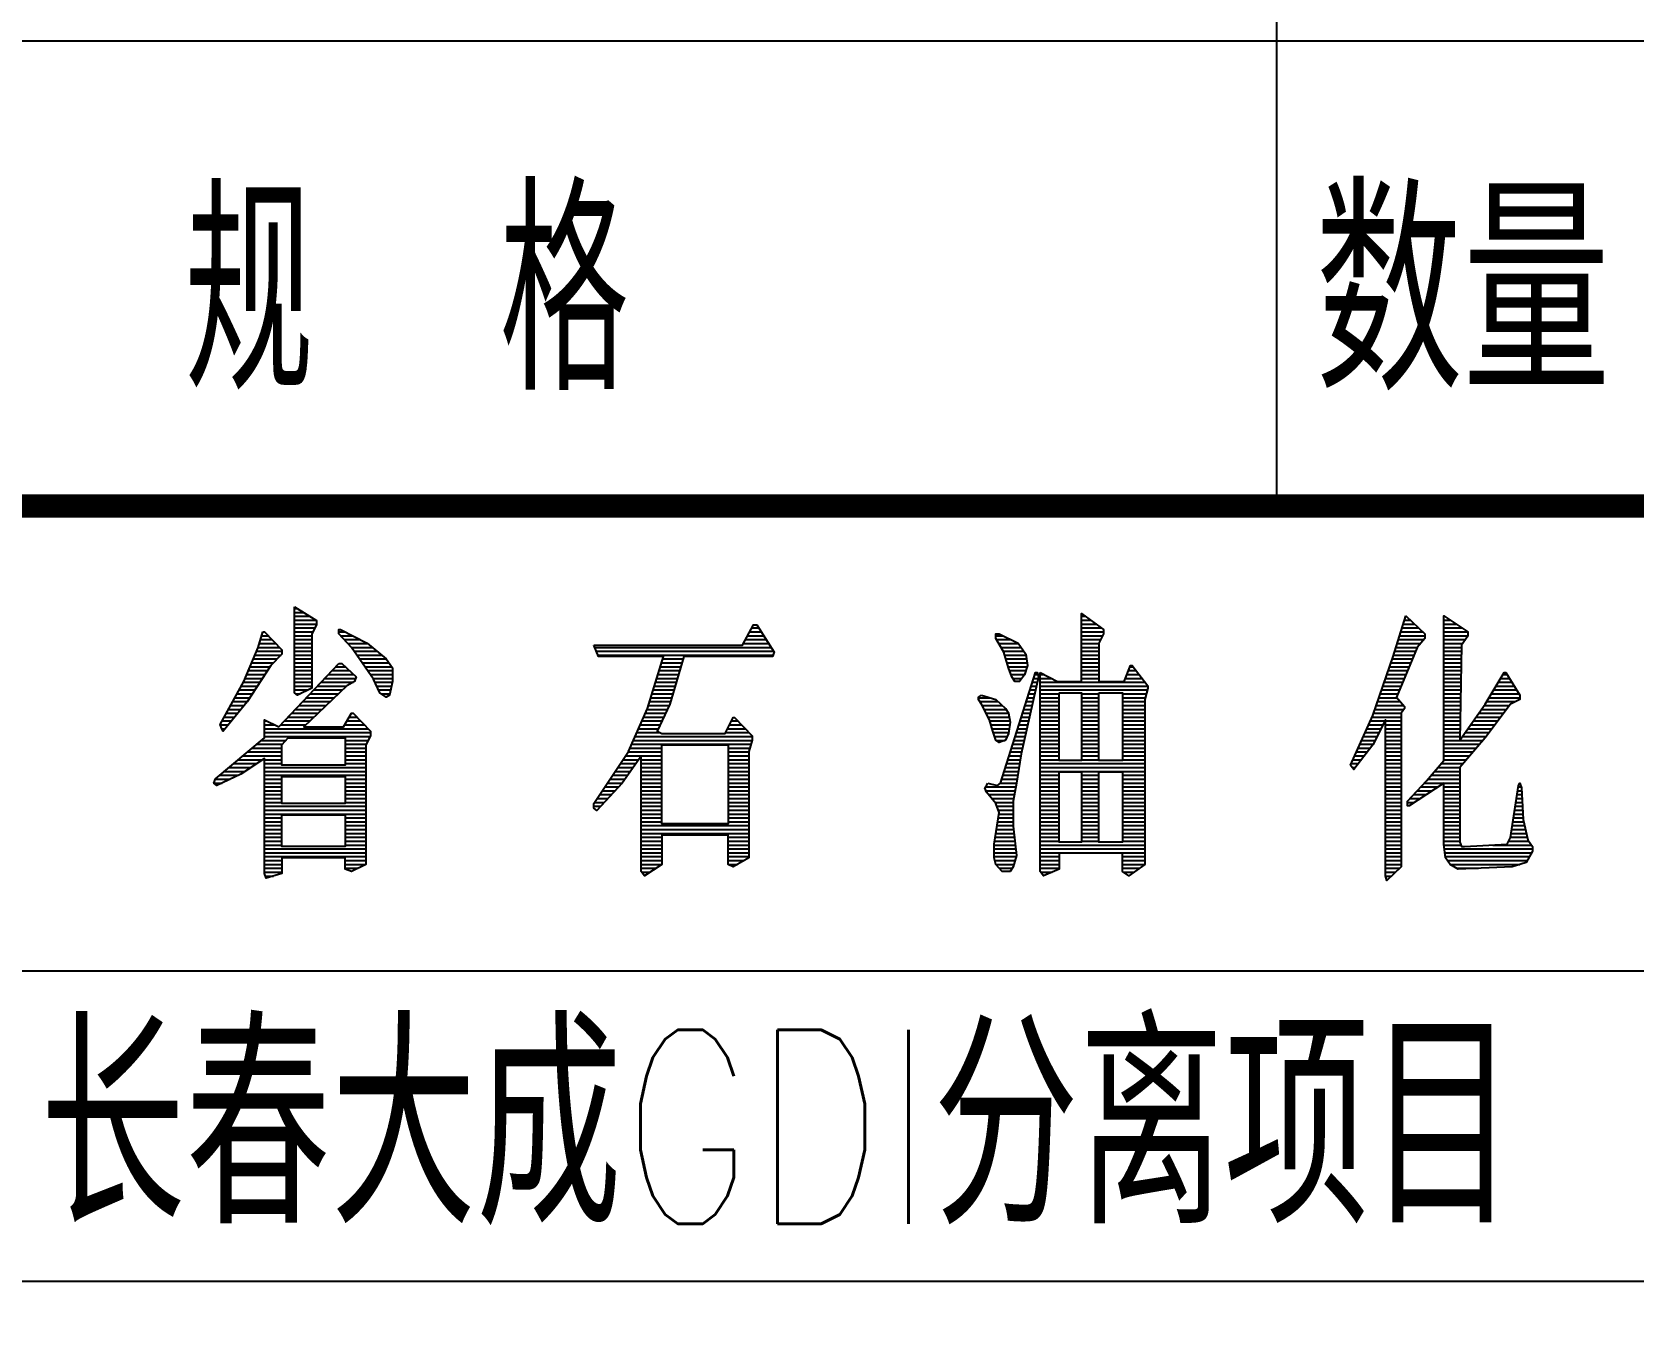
# Model space of a CAD drawing. Extents: x 1416 to 4159, y -4009 to -2804.
# Drawn here: x 2135.11 to 2176.42, y -3952.04 to -3918.58 of the extents above; entities that cross this region are included whole.
import ezdxf

# ---------------------------------------------------------------- set-up
doc = ezdxf.new("R2010")
doc.units = 0
doc.header["$LTSCALE"] = 11
doc.header["$MEASUREMENT"] = 0
doc.layers.get('0').update_dxf_attribs({"linetype": 'CONTINUOUS'})
doc.layers.add('6', color=2, linetype='CONTINUOUS')
doc.layers.add('BD', color=7, linetype='CONTINUOUS')
doc.styles.add('H5', font='romans', dxfattribs={"width": 0.8, "bigfont": 'HZ5.SHX'})
doc.styles.add('HZTXT', font='ROMANS', dxfattribs={"width": 0.7, "bigfont": 'HZTXT'})

# ---------------------------------------------------------------- blocks, each defined once
blk = doc.blocks.new('*X9')
at = {"color": 0}
for p, q in [((37164.5, -940), (37171.7, -940)), ((37164.5, -950), (37188.1, -950)), ((37164.5, -960), (37204.4, -960)), ((37164.5, -970), (37220.7, -970)), ((37164.5, -980), (37221.6, -980)), ((37164.5, -990), (37217.5, -990)), ((38344.4, -990), (38361.8, -990)), ((39193.9, -960), (39203.6, -960)), ((39193.9, -970), (39217.6, -970)), ((39193.9, -980), (39231.6, -980)), ((39193.9, -990), (39245.6, -990)), ((40021.3, -990), (40063.6, -990)), ((40024.4, -980), (40053.1, -980)), ((40027.5, -970), (40042.6, -970)), ((40030.6, -960), (40032.1, -960)), ((40129, -960), (40130.6, -960)), ((40129, -970), (40145.6, -970)), ((40129, -980), (40160.6, -980)), ((40129, -990), (40175.6, -990)), ((37073.7, -1030), (37116, -1030)), ((37076.7, -1020), (37106.4, -1020)), ((37079.7, -1010), (37096.8, -1010)), ((37082.7, -1000), (37087.1, -1000)), ((37164.5, -1000), (37212.3, -1000)), ((37164.5, -1010), (37209.4, -1010)), ((37164.5, -1020), (37209.4, -1020)), ((37164.5, -1030), (37209.4, -1030)), ((37278.8, -1000), (37295, -1000)), ((37282.9, -1010), (37314.8, -1010)), ((37292.3, -1020), (37334.7, -1020)), ((37301.6, -1030), (37353.6, -1030)), ((38322.6, -1030), (38387.5, -1030)), ((38328, -1020), (38381, -1020)), ((38333.5, -1010), (38374.6, -1010)), ((38338.9, -1000), (38368.2, -1000)), ((38973.4, -1010), (38990.9, -1010)), ((38975, -1020), (39011.9, -1020)), ((38980.8, -1030), (39031.3, -1030)), ((39193.9, -1000), (39251, -1000)), ((39193.9, -1010), (39248.7, -1010)), ((39193.9, -1020), (39243.4, -1020)), ((39193.9, -1030), (39238.8, -1030)), ((40008.8, -1030), (40068.8, -1030)), ((40011.9, -1020), (40077.5, -1020)), ((40015, -1010), (40080, -1010)), ((40018.2, -1000), (40074.1, -1000)), ((40129, -1000), (40190.2, -1000)), ((40129, -1010), (40190.2, -1010)), ((40129, -1020), (40184.2, -1020)), ((40129, -1030), (40177.2, -1030)), ((37058.2, -1070), (37120.1, -1070)), ((37062.4, -1060), (37129.9, -1060)), ((37066.6, -1050), (37131.8, -1050)), ((37070.7, -1040), (37125.6, -1040)), ((37164.5, -1040), (37209.4, -1040)), ((37164.5, -1050), (37209.4, -1050)), ((37164.5, -1060), (37209.4, -1060)), ((37164.5, -1070), (37209.4, -1070)), ((37310.9, -1040), (37365.6, -1040)), ((37318.1, -1050), (37377.6, -1050)), ((37325.1, -1060), (37389.6, -1060)), ((37332.1, -1070), (37401.5, -1070)), ((37938.4, -1040), (38393.9, -1040)), ((37942.6, -1050), (38400.3, -1050)), ((37946.8, -1060), (38399, -1060)), ((38114, -1070), (38167.1, -1070)), ((38986.7, -1040), (39038.3, -1040)), ((38992.5, -1050), (39045.3, -1050)), ((38996.1, -1060), (39051.2, -1060)), ((38999.1, -1070), (39052.6, -1070)), ((39193.9, -1040), (39238.8, -1040)), ((39193.9, -1050), (39238.8, -1050)), ((39193.9, -1060), (39238.8, -1060)), ((39193.9, -1070), (39238.8, -1070)), ((39996.1, -1070), (40047.4, -1070)), ((39999.5, -1060), (40051.5, -1060)), ((40002.6, -1050), (40055.6, -1050)), ((40005.7, -1040), (40060, -1040)), ((40129, -1040), (40173.8, -1040)), ((40129, -1050), (40173.6, -1050)), ((40129, -1060), (40173.4, -1060)), ((40129, -1070), (40173.3, -1070)), ((37041.4, -1110), (37088.2, -1110)), ((37045.6, -1100), (37094.8, -1100)), ((37049.8, -1090), (37101.4, -1090)), ((37054, -1080), (37110.3, -1080)), ((37164.5, -1080), (37209.4, -1080)), ((37164.5, -1090), (37209.4, -1090)), ((37164.5, -1100), (37209.4, -1100)), ((37164.5, -1110), (37209.4, -1110)), ((37251.6, -1110), (37317, -1110)), ((37261.1, -1100), (37306.5, -1100)), ((37270.6, -1090), (37296, -1090)), ((37339.1, -1080), (37408.5, -1080)), ((37346.1, -1090), (37415.5, -1090)), ((37353.1, -1100), (37417.6, -1100)), ((37360.1, -1110), (37417.6, -1110)), ((38101.8, -1110), (38155.1, -1110)), ((38104.9, -1100), (38158.1, -1100)), ((38107.9, -1090), (38161.1, -1090)), ((38111, -1080), (38164.1, -1080)), ((39002.1, -1080), (39054, -1080)), ((39005.1, -1090), (39054.1, -1090)), ((39008.5, -1100), (39050.6, -1100)), ((39012, -1110), (39047.1, -1110)), ((39073.8, -1110), (39081.4, -1110)), ((39087.7, -1110), (39097.9, -1110)), ((39193.9, -1080), (39238.8, -1080)), ((39193.9, -1090), (39238.8, -1090)), ((39193.9, -1100), (39238.8, -1100)), ((39193.9, -1110), (39238.8, -1110)), ((39311.3, -1110), (39342.3, -1110)), ((39315.3, -1100), (39334.5, -1100)), ((39319.3, -1090), (39326.7, -1090)), ((39982.1, -1110), (40030.8, -1110)), ((39985.6, -1100), (40034.9, -1100)), ((39989.1, -1090), (40039.1, -1090)), ((39992.6, -1080), (40043.2, -1080)), ((40129, -1080), (40173.1, -1080)), ((40129, -1090), (40172.9, -1090)), ((40129, -1100), (40172.8, -1100)), ((40129, -1110), (40172.6, -1110)), ((40280.9, -1110), (40291.5, -1110)), ((37021.7, -1150), (37062, -1150)), ((37027.2, -1140), (37068.6, -1140)), ((37032.7, -1130), (37075.1, -1130)), ((37037.2, -1120), (37081.7, -1120)), ((37164.5, -1120), (37209.4, -1120)), ((37164.5, -1130), (37209.4, -1130)), ((37164.5, -1140), (37209.4, -1140)), ((37164.5, -1150), (37200, -1150)), ((37213.6, -1150), (37288.4, -1150)), ((37223.1, -1140), (37298.9, -1140)), ((37232.6, -1130), (37316.2, -1130)), ((37242.1, -1120), (37322.4, -1120)), ((37367.1, -1120), (37417.6, -1120)), ((37372.3, -1130), (37417.2, -1130)), ((37376.9, -1140), (37414.8, -1140)), ((37381.6, -1150), (37412.5, -1150)), ((38089.7, -1150), (38143.1, -1150)), ((38092.7, -1140), (38146.1, -1140)), ((38095.7, -1130), (38149.1, -1130)), ((38098.8, -1120), (38152.1, -1120)), ((39016.7, -1120), (39040.3, -1120)), ((39061.2, -1150), (39076, -1150)), ((39064.4, -1140), (39078.3, -1140)), ((39067.5, -1130), (39080.5, -1130)), ((39070.6, -1120), (39082.8, -1120)), ((39087.7, -1120), (39117.1, -1120)), ((39087.7, -1130), (39357.8, -1130)), ((39087.7, -1140), (39365.4, -1140)), ((39087.7, -1150), (39364.1, -1150)), ((39193.9, -1120), (39238.8, -1120)), ((39307.3, -1120), (39350, -1120)), ((39968.1, -1150), (40014.3, -1150)), ((39971.6, -1140), (40018.4, -1140)), ((39975.1, -1130), (40022.5, -1130)), ((39978.6, -1120), (40026.7, -1120)), ((40129, -1120), (40172.4, -1120)), ((40129, -1130), (40172.3, -1130)), ((40129, -1140), (40172.1, -1140)), ((40129, -1150), (40171.9, -1150)), ((40256.9, -1150), (40316.7, -1150)), ((40262.9, -1140), (40310.4, -1140)), ((40268.9, -1130), (40304.1, -1130)), ((40274.9, -1120), (40297.8, -1120)), ((36999.5, -1190), (37034.3, -1190)), ((37005.1, -1180), (37042.3, -1180)), ((37010.6, -1170), (37048.9, -1170)), ((37016.1, -1160), (37055.4, -1160)), ((37168.4, -1160), (37179, -1160)), ((37175.6, -1190), (37246.4, -1190)), ((37185.1, -1180), (37256.9, -1180)), ((37194.6, -1170), (37267.4, -1170)), ((37204.1, -1160), (37277.9, -1160)), ((37388.9, -1160), (37410.2, -1160)), ((38077.5, -1190), (38130.5, -1190)), ((38080.5, -1180), (38134.1, -1180)), ((38083.6, -1170), (38137.1, -1170)), ((38086.6, -1160), (38140.1, -1160)), ((38928.5, -1170), (38958.5, -1170)), ((38932.2, -1180), (38978.9, -1180)), ((38938.4, -1190), (38989.4, -1190)), ((39048.6, -1190), (39066.9, -1190)), ((39051.8, -1180), (39069.2, -1180)), ((39054.9, -1170), (39071.5, -1170)), ((39058.1, -1160), (39073.7, -1160)), ((39087.7, -1160), (39136.7, -1160)), ((39087.7, -1170), (39136.7, -1170)), ((39087.7, -1180), (39136.7, -1180)), ((39087.7, -1190), (39136.7, -1190)), ((39193.9, -1160), (39238.8, -1160)), ((39193.9, -1170), (39238.8, -1170)), ((39193.9, -1180), (39238.8, -1180)), ((39193.9, -1190), (39238.8, -1190)), ((39300, -1160), (39361.3, -1160)), ((39300, -1170), (39358.5, -1170)), ((39300, -1180), (39357.2, -1180)), ((39300, -1190), (39357.2, -1190)), ((39954.1, -1190), (40024.9, -1190)), ((39957.6, -1180), (40016.2, -1180)), ((39961.1, -1170), (40007.4, -1170)), ((39964.6, -1160), (40010.1, -1160)), ((40129, -1160), (40171.8, -1160)), ((40129, -1170), (40171.6, -1170)), ((40129, -1180), (40171.4, -1180)), ((40129, -1190), (40171.3, -1190)), ((40232.6, -1190), (40297.7, -1190)), ((40238.9, -1180), (40313.8, -1180)), ((40244.9, -1170), (40325, -1170)), ((40250.9, -1160), (40323, -1160)), ((36977.4, -1230), (37002, -1230)), ((36983, -1220), (37010.1, -1220)), ((36988.5, -1210), (37018.2, -1210)), ((36994, -1200), (37026.2, -1200)), ((37086.9, -1230), (37092.7, -1230)), ((37137.6, -1230), (37204.4, -1230)), ((37147.1, -1220), (37214.9, -1220)), ((37156.6, -1210), (37225.4, -1210)), ((37166.1, -1200), (37235.9, -1200)), ((37299.6, -1230), (37335.1, -1230)), ((37305.5, -1220), (37325.4, -1220)), ((37311.3, -1210), (37315.8, -1210)), ((38060.9, -1230), (38111.8, -1230)), ((38065.3, -1220), (38116.5, -1220)), ((38069.8, -1210), (38121.2, -1210)), ((38074.2, -1200), (38125.8, -1200)), ((38291.2, -1230), (38307.9, -1230)), ((38943.4, -1200), (38999.2, -1200)), ((38948.4, -1210), (39006.1, -1210)), ((38953.4, -1220), (39007.8, -1220)), ((38957.8, -1230), (39009.6, -1230)), ((39036.1, -1230), (39057.9, -1230)), ((39039.2, -1220), (39060.2, -1220)), ((39042.4, -1210), (39062.4, -1210)), ((39045.5, -1200), (39064.7, -1200)), ((39087.7, -1200), (39136.7, -1200)), ((39087.7, -1210), (39136.7, -1210)), ((39087.7, -1220), (39136.7, -1220)), ((39087.7, -1230), (39136.7, -1230)), ((39193.9, -1200), (39238.8, -1200)), ((39193.9, -1210), (39238.8, -1210)), ((39193.9, -1220), (39238.8, -1220)), ((39193.9, -1230), (39238.8, -1230)), ((39300, -1200), (39357.2, -1200)), ((39300, -1210), (39357.2, -1210)), ((39300, -1220), (39357.2, -1220)), ((39300, -1230), (39357.2, -1230)), ((39938.8, -1230), (39976.5, -1230)), ((39943.2, -1220), (40018.7, -1220)), ((39947.1, -1210), (40018.7, -1210)), ((39950.6, -1200), (40025.5, -1200)), ((39977.9, -1230), (40018.7, -1230)), ((40129, -1200), (40171.1, -1200)), ((40129, -1210), (40170.9, -1210)), ((40129, -1220), (40170.8, -1220)), ((40129, -1230), (40170.6, -1230)), ((40204.6, -1230), (40267.9, -1230)), ((40211.6, -1220), (40275.3, -1220)), ((40218.6, -1210), (40282.8, -1210)), ((40225.6, -1200), (40290.3, -1200)), ((36972.9, -1240), (36993.9, -1240)), ((36976.4, -1250), (36985.9, -1250)), ((37079.5, -1280), (37142.4, -1280)), ((37086.9, -1240), (37113.7, -1240)), ((37086.9, -1250), (37354.3, -1250)), ((37086.9, -1260), (37360.5, -1260)), ((37086.9, -1270), (37359.4, -1270)), ((37128.1, -1240), (37193.9, -1240)), ((37293.8, -1240), (37344.7, -1240)), ((37295.1, -1280), (37354.2, -1280)), ((38038.8, -1280), (38344.5, -1280)), ((38043.2, -1270), (38344.5, -1270)), ((38047.6, -1260), (38107.1, -1260)), ((38052.1, -1250), (38102.5, -1250)), ((38056.5, -1240), (38107.2, -1240)), ((38276.2, -1260), (38336.8, -1260)), ((38281.2, -1250), (38327.2, -1250)), ((38286.2, -1240), (38317.5, -1240)), ((38960.6, -1240), (39009.1, -1240)), ((38963.4, -1250), (39007.7, -1250)), ((38966.5, -1260), (39006.3, -1260)), ((38970, -1270), (39002.4, -1270)), ((38973.8, -1280), (38997.1, -1280)), ((39020.4, -1280), (39046.6, -1280)), ((39023.5, -1270), (39048.8, -1270)), ((39026.6, -1260), (39051.1, -1260)), ((39029.8, -1250), (39053.4, -1250)), ((39032.9, -1240), (39055.6, -1240)), ((39087.7, -1240), (39136.7, -1240)), ((39087.7, -1250), (39136.7, -1250)), ((39087.7, -1260), (39136.7, -1260)), ((39087.7, -1270), (39136.7, -1270)), ((39087.7, -1280), (39136.7, -1280)), ((39193.9, -1240), (39238.8, -1240)), ((39193.9, -1250), (39238.8, -1250)), ((39193.9, -1260), (39238.8, -1260)), ((39193.9, -1270), (39238.8, -1270)), ((39193.9, -1280), (39238.8, -1280)), ((39300, -1240), (39357.2, -1240)), ((39300, -1250), (39357.2, -1250)), ((39300, -1260), (39357.2, -1260)), ((39300, -1270), (39357.2, -1270)), ((39300, -1280), (39357.2, -1280)), ((39916.5, -1280), (39951, -1280)), ((39920.9, -1270), (39956.1, -1270)), ((39925.4, -1260), (39961.2, -1260)), ((39929.9, -1250), (39966.3, -1250)), ((39934.3, -1240), (39971.4, -1240)), ((39977.9, -1240), (40018.7, -1240)), ((39977.9, -1250), (40018.7, -1250)), ((39977.9, -1260), (40018.7, -1260)), ((39977.9, -1270), (40018.7, -1270)), ((39977.9, -1280), (40018.7, -1280)), ((40129, -1240), (40170.4, -1240)), ((40129, -1250), (40170.3, -1250)), ((40129, -1260), (40170.1, -1260)), ((40129, -1270), (40169.9, -1270)), ((40129, -1280), (40229.8, -1280)), ((40176.6, -1270), (40238, -1270)), ((40183.6, -1260), (40245.5, -1260)), ((40190.6, -1250), (40252.9, -1250)), ((40197.6, -1240), (40260.4, -1240)), ((37031.3, -1320), (37131.8, -1320)), ((37043.3, -1310), (37131.8, -1310)), ((37055.4, -1300), (37131.8, -1300)), ((37067.4, -1290), (37133.1, -1290)), ((37295.1, -1290), (37348.9, -1290)), ((37295.1, -1300), (37348.2, -1300)), ((37295.1, -1310), (37348.2, -1310)), ((37295.1, -1320), (37348.2, -1320)), ((38018.6, -1320), (38111.8, -1320)), ((38025.3, -1310), (38111.8, -1310)), ((38030, -1300), (38111.8, -1300)), ((38034.4, -1290), (38341.7, -1290)), ((38283.3, -1300), (38338.9, -1300)), ((38283.3, -1310), (38336.4, -1310)), ((38283.3, -1320), (38336.4, -1320)), ((39007.8, -1320), (39037.8, -1320)), ((39010.9, -1310), (39039.8, -1310)), ((39014.1, -1300), (39042, -1300)), ((39017.2, -1290), (39044.3, -1290)), ((39087.7, -1290), (39136.7, -1290)), ((39087.7, -1300), (39136.7, -1300)), ((39087.7, -1310), (39136.7, -1310)), ((39087.7, -1320), (39136.7, -1320)), ((39193.9, -1290), (39238.8, -1290)), ((39193.9, -1300), (39238.8, -1300)), ((39193.9, -1310), (39238.8, -1310)), ((39193.9, -1320), (39238.8, -1320)), ((39300, -1290), (39357.2, -1290)), ((39300, -1300), (39357.2, -1300)), ((39300, -1310), (39357.2, -1310)), ((39300, -1320), (39357.2, -1320)), ((39898.7, -1320), (39923.3, -1320)), ((39903.1, -1310), (39931, -1310)), ((39907.6, -1300), (39938.6, -1300)), ((39912, -1290), (39945.9, -1290)), ((39977.9, -1290), (40018.7, -1290)), ((39977.9, -1300), (40018.7, -1300)), ((39977.9, -1310), (40018.7, -1310)), ((39977.9, -1320), (40018.7, -1320)), ((40129, -1290), (40221.2, -1290)), ((40129, -1300), (40212.6, -1300)), ((40129, -1310), (40204, -1310)), ((40129, -1320), (40195.4, -1320)), ((36983, -1360), (37036.4, -1360)), ((36995.1, -1350), (37051.4, -1350)), ((37007.2, -1340), (37066.4, -1340)), ((37019.2, -1330), (37081.4, -1330)), ((37086.9, -1330), (37131.8, -1330)), ((37086.9, -1340), (37131.8, -1340)), ((37086.9, -1350), (37348.2, -1350)), ((37086.9, -1360), (37348.2, -1360)), ((37295.1, -1330), (37348.2, -1330)), ((37295.1, -1340), (37348.2, -1340)), ((37991.8, -1360), (38031.1, -1360)), ((37998.5, -1350), (38038.1, -1350)), ((38005.2, -1340), (38045.1, -1340)), ((38011.9, -1330), (38052.1, -1330)), ((38058.7, -1330), (38111.8, -1330)), ((38058.7, -1340), (38111.8, -1340)), ((38058.7, -1350), (38111.8, -1350)), ((38058.7, -1360), (38111.8, -1360)), ((38283.3, -1330), (38336.4, -1330)), ((38283.3, -1340), (38336.4, -1340)), ((38283.3, -1350), (38336.4, -1350)), ((38283.3, -1360), (38336.4, -1360)), ((38995.2, -1360), (39031.4, -1360)), ((38998.4, -1350), (39033, -1350)), ((39001.5, -1340), (39034.6, -1340)), ((39004.6, -1330), (39036.2, -1330)), ((39087.7, -1330), (39136.7, -1330)), ((39087.7, -1340), (39357.2, -1340)), ((39087.7, -1350), (39357.2, -1350)), ((39087.7, -1360), (39357.2, -1360)), ((39193.9, -1330), (39238.8, -1330)), ((39300, -1330), (39357.2, -1330)), ((39889.8, -1340), (39908.1, -1340)), ((39892.3, -1350), (39900.4, -1350)), ((39894.2, -1330), (39915.7, -1330)), ((39977.9, -1330), (40018.7, -1330)), ((39977.9, -1340), (40018.7, -1340)), ((39977.9, -1350), (40018.7, -1350)), ((39977.9, -1360), (40018.7, -1360)), ((40105.2, -1360), (40169.8, -1360)), ((40113.7, -1350), (40169.8, -1350)), ((40122.3, -1340), (40178.2, -1340)), ((40129, -1330), (40186.8, -1330)), ((36956.4, -1390), (36977.8, -1390)), ((36959.9, -1380), (36998.8, -1380)), ((36971, -1370), (37019.8, -1370)), ((37086.9, -1370), (37348.2, -1370)), ((37086.9, -1380), (37131.8, -1380)), ((37086.9, -1390), (37131.8, -1390)), ((37086.9, -1400), (37131.8, -1400)), ((37295.1, -1380), (37348.2, -1380)), ((37295.1, -1390), (37348.2, -1390)), ((37295.1, -1400), (37348.2, -1400)), ((37965, -1400), (38000.9, -1400)), ((37971.7, -1390), (38010.1, -1390)), ((37978.4, -1380), (38017.1, -1380)), ((37985.1, -1370), (38024.1, -1370)), ((38058.7, -1370), (38111.8, -1370)), ((38058.7, -1380), (38111.8, -1380)), ((38058.7, -1390), (38111.8, -1390)), ((38058.7, -1400), (38111.8, -1400)), ((38283.3, -1370), (38336.4, -1370)), ((38283.3, -1380), (38336.4, -1380)), ((38283.3, -1390), (38336.4, -1390)), ((38283.3, -1400), (38336.4, -1400)), ((38946.3, -1400), (39024.8, -1400)), ((38985.8, -1390), (39026.5, -1390)), ((38988.9, -1380), (39028.2, -1380)), ((38992.1, -1370), (39029.8, -1370)), ((39087.7, -1370), (39136.7, -1370)), ((39087.7, -1380), (39136.7, -1380)), ((39087.7, -1390), (39136.7, -1390)), ((39087.7, -1400), (39136.7, -1400)), ((39193.9, -1370), (39238.8, -1370)), ((39193.9, -1380), (39238.8, -1380)), ((39193.9, -1390), (39238.8, -1390)), ((39193.9, -1400), (39238.8, -1400)), ((39300, -1370), (39357.2, -1370)), ((39300, -1380), (39357.2, -1380)), ((39300, -1390), (39357.2, -1390)), ((39300, -1400), (39357.2, -1400)), ((39977.9, -1370), (40018.7, -1370)), ((39977.9, -1380), (40018.7, -1380)), ((39977.9, -1390), (40018.7, -1390)), ((39977.9, -1400), (40018.7, -1400)), ((40069.8, -1400), (40114.4, -1400)), ((40079.1, -1390), (40169.8, -1390)), ((40088.1, -1380), (40169.8, -1380)), ((40096.6, -1370), (40169.8, -1370)), ((40129, -1400), (40169.8, -1400)), ((40320.3, -1400), (40328.3, -1400)), ((37086.9, -1410), (37131.8, -1410)), ((37086.9, -1420), (37131.8, -1420)), ((37086.9, -1430), (37131.8, -1430)), ((37086.9, -1440), (37131.8, -1440)), ((37295.1, -1410), (37348.2, -1410)), ((37295.1, -1420), (37348.2, -1420)), ((37295.1, -1430), (37348.2, -1430)), ((37295.1, -1440), (37348.2, -1440)), ((37938.2, -1440), (37963.5, -1440)), ((37944.9, -1430), (37972.9, -1430)), ((37951.6, -1420), (37982.2, -1420)), ((37958.3, -1410), (37991.5, -1410)), ((38058.7, -1410), (38111.8, -1410)), ((38058.7, -1420), (38111.8, -1420)), ((38058.7, -1430), (38111.8, -1430)), ((38058.7, -1440), (38111.8, -1440)), ((38283.3, -1410), (38336.4, -1410)), ((38283.3, -1420), (38336.4, -1420)), ((38283.3, -1430), (38336.4, -1430)), ((38283.3, -1440), (38336.4, -1440)), ((38947.5, -1410), (39023, -1410)), ((38954, -1420), (39021.3, -1420)), ((38962.4, -1430), (39019.5, -1430)), ((38970.8, -1440), (39018.3, -1440)), ((39087.7, -1410), (39136.7, -1410)), ((39087.7, -1420), (39136.7, -1420)), ((39087.7, -1430), (39136.7, -1430)), ((39087.7, -1440), (39136.7, -1440)), ((39193.9, -1410), (39238.8, -1410)), ((39193.9, -1420), (39238.8, -1420)), ((39193.9, -1430), (39238.8, -1430)), ((39193.9, -1440), (39238.8, -1440)), ((39300, -1410), (39357.2, -1410)), ((39300, -1420), (39357.2, -1420)), ((39300, -1430), (39357.2, -1430)), ((39300, -1440), (39357.2, -1440)), ((39977.9, -1410), (40018.7, -1410)), ((39977.9, -1420), (40018.7, -1420)), ((39977.9, -1430), (40018.7, -1430)), ((39977.9, -1440), (40018.7, -1440)), ((40035, -1440), (40052.8, -1440)), ((40041.8, -1430), (40068.2, -1430)), ((40051.1, -1420), (40083.6, -1420)), ((40060.4, -1410), (40099, -1410)), ((40129, -1410), (40169.8, -1410)), ((40129, -1420), (40169.8, -1420)), ((40129, -1430), (40169.8, -1430)), ((40129, -1440), (40169.8, -1440)), ((40314.2, -1440), (40330.9, -1440)), ((40315.8, -1430), (40330.4, -1430)), ((40317.3, -1420), (40329.9, -1420)), ((40318.8, -1410), (40329.4, -1410)), ((37086.9, -1450), (37348.2, -1450)), ((37086.9, -1460), (37348.2, -1460)), ((37086.9, -1470), (37348.2, -1470)), ((37086.9, -1480), (37131.8, -1480)), ((37295.1, -1480), (37348.2, -1480)), ((37936.2, -1450), (37954.2, -1450)), ((37943.6, -1460), (37944.9, -1460)), ((38058.7, -1450), (38111.8, -1450)), ((38058.7, -1460), (38111.8, -1460)), ((38058.7, -1470), (38111.8, -1470)), ((38058.7, -1480), (38111.8, -1480)), ((38283.3, -1450), (38336.4, -1450)), ((38283.3, -1460), (38336.4, -1460)), ((38283.3, -1470), (38336.4, -1470)), ((38283.3, -1480), (38336.4, -1480)), ((38975.8, -1450), (39018.3, -1450)), ((38979.3, -1460), (39018.3, -1460)), ((38979.5, -1480), (39018.3, -1480)), ((38981, -1470), (39018.3, -1470)), ((39087.7, -1450), (39136.7, -1450)), ((39087.7, -1460), (39136.7, -1460)), ((39087.7, -1470), (39136.7, -1470)), ((39087.7, -1480), (39136.7, -1480)), ((39193.9, -1450), (39238.8, -1450)), ((39193.9, -1460), (39238.8, -1460)), ((39193.9, -1470), (39238.8, -1470)), ((39193.9, -1480), (39238.8, -1480)), ((39300, -1450), (39357.2, -1450)), ((39300, -1460), (39357.2, -1460)), ((39300, -1470), (39357.2, -1470)), ((39300, -1480), (39357.2, -1480)), ((39977.9, -1450), (40018.7, -1450)), ((39977.9, -1460), (40018.7, -1460)), ((39977.9, -1470), (40018.7, -1470)), ((39977.9, -1480), (40018.7, -1480)), ((40129, -1450), (40169.8, -1450)), ((40129, -1460), (40169.8, -1460)), ((40129, -1470), (40169.8, -1470)), ((40129, -1480), (40169.8, -1480)), ((40308.1, -1480), (40332.9, -1480)), ((40309.7, -1470), (40332.4, -1470)), ((40311.2, -1460), (40331.9, -1460)), ((40312.7, -1450), (40331.4, -1450)), ((37086.9, -1490), (37131.8, -1490)), ((37086.9, -1500), (37131.8, -1500)), ((37086.9, -1510), (37131.8, -1510)), ((37086.9, -1520), (37131.8, -1520)), ((37295.1, -1490), (37348.2, -1490)), ((37295.1, -1500), (37348.2, -1500)), ((37295.1, -1510), (37348.2, -1510)), ((37295.1, -1520), (37348.2, -1520)), ((38058.7, -1490), (38111.8, -1490)), ((38058.7, -1500), (38336.4, -1500)), ((38058.7, -1510), (38336.4, -1510)), ((38058.7, -1520), (38336.4, -1520)), ((38283.3, -1490), (38336.4, -1490)), ((38973.5, -1520), (39020.3, -1520)), ((38975, -1510), (39019.2, -1510)), ((38976.5, -1500), (39018.3, -1500)), ((38978, -1490), (39018.3, -1490)), ((39087.7, -1490), (39136.7, -1490)), ((39087.7, -1500), (39136.7, -1500)), ((39087.7, -1510), (39136.7, -1510)), ((39087.7, -1520), (39136.7, -1520)), ((39193.9, -1490), (39238.8, -1490)), ((39193.9, -1500), (39238.8, -1500)), ((39193.9, -1510), (39238.8, -1510)), ((39193.9, -1520), (39238.8, -1520)), ((39300, -1490), (39357.2, -1490)), ((39300, -1500), (39357.2, -1500)), ((39300, -1510), (39357.2, -1510)), ((39300, -1520), (39357.2, -1520)), ((39977.9, -1490), (40018.7, -1490)), ((39977.9, -1500), (40018.7, -1500)), ((39977.9, -1510), (40018.7, -1510)), ((39977.9, -1520), (40018.7, -1520)), ((40129, -1490), (40169.8, -1490)), ((40129, -1500), (40169.8, -1500)), ((40129, -1510), (40169.8, -1510)), ((40129, -1520), (40169.8, -1520)), ((40302.1, -1520), (40341.5, -1520)), ((40303.6, -1510), (40339.2, -1510)), ((40305.1, -1500), (40336.9, -1500)), ((40306.6, -1490), (40334.5, -1490)), ((37086.9, -1530), (37131.8, -1530)), ((37086.9, -1540), (37131.8, -1540)), ((37086.9, -1550), (37131.8, -1550)), ((37086.9, -1560), (37348.2, -1560)), ((37295.1, -1530), (37348.2, -1530)), ((37295.1, -1540), (37348.2, -1540)), ((37295.1, -1550), (37348.2, -1550)), ((38058.7, -1530), (38111.8, -1530)), ((38058.7, -1540), (38111.8, -1540)), ((38058.7, -1550), (38111.8, -1550)), ((38058.7, -1560), (38111.8, -1560)), ((38283.3, -1530), (38336.4, -1530)), ((38283.3, -1540), (38336.4, -1540)), ((38283.3, -1550), (38336.4, -1550)), ((38283.3, -1560), (38336.4, -1560)), ((38969.3, -1550), (39023.5, -1550)), ((38969.3, -1560), (39024.6, -1560)), ((38970.5, -1540), (39022.4, -1540)), ((38972, -1530), (39021.4, -1530)), ((39087.7, -1530), (39136.7, -1530)), ((39087.7, -1540), (39136.7, -1540)), ((39087.7, -1550), (39357.2, -1550)), ((39087.7, -1560), (39357.2, -1560)), ((39193.9, -1530), (39238.8, -1530)), ((39193.9, -1540), (39238.8, -1540)), ((39300, -1530), (39357.2, -1530)), ((39300, -1540), (39357.2, -1540)), ((39977.9, -1530), (40018.7, -1530)), ((39977.9, -1540), (40018.7, -1540)), ((39977.9, -1550), (40018.7, -1550)), ((39977.9, -1560), (40018.7, -1560)), ((40129, -1530), (40169.8, -1530)), ((40129, -1540), (40169.8, -1540)), ((40129.2, -1550), (40172.5, -1550)), ((40130.3, -1560), (40357.6, -1560)), ((40255.3, -1550), (40354.9, -1550)), ((40296, -1540), (40347.9, -1540)), ((40300.5, -1530), (40343.9, -1530)), ((37086.9, -1570), (37348.2, -1570)), ((37086.9, -1580), (37348.2, -1580)), ((37086.9, -1590), (37131.8, -1590)), ((37086.9, -1600), (37131.8, -1600)), ((37086.9, -1610), (37131.8, -1610)), ((37295.1, -1590), (37348.2, -1590)), ((37295.1, -1600), (37348.2, -1600)), ((37295.1, -1610), (37328.3, -1610)), ((38058.7, -1570), (38111.8, -1570)), ((38058.7, -1580), (38111.8, -1580)), ((38058.7, -1590), (38111.8, -1590)), ((38058.7, -1600), (38111.8, -1600)), ((38058.7, -1610), (38097.2, -1610)), ((38283.3, -1570), (38336.4, -1570)), ((38283.3, -1580), (38336.4, -1580)), ((38283.3, -1590), (38324.2, -1590)), ((38283.3, -1600), (38306.7, -1600)), ((38969.3, -1570), (39025.7, -1570)), ((38969.3, -1580), (39025.7, -1580)), ((38970.9, -1590), (39022.9, -1590)), ((38973.2, -1600), (39020.1, -1600)), ((38982.2, -1610), (39015.8, -1610)), ((39087.7, -1570), (39357.2, -1570)), ((39087.7, -1580), (39136.7, -1580)), ((39087.7, -1590), (39136.7, -1590)), ((39087.7, -1600), (39136.7, -1600)), ((39087.7, -1610), (39136.7, -1610)), ((39300, -1580), (39357.2, -1580)), ((39300, -1590), (39357.2, -1590)), ((39300, -1600), (39357.2, -1600)), ((39300, -1610), (39344, -1610)), ((39977.9, -1570), (40018.7, -1570)), ((39977.9, -1580), (40018.7, -1580)), ((39977.9, -1590), (40018.7, -1590)), ((39977.9, -1600), (40018.7, -1600)), ((39977.9, -1610), (40014.9, -1610)), ((40131.5, -1570), (40355.1, -1570)), ((40132.7, -1580), (40349.5, -1580)), ((40137.9, -1590), (40343.9, -1590)), ((40144.9, -1600), (40324.6, -1600)), ((40161.8, -1610), (40218.3, -1610)), ((37086.9, -1620), (37131.8, -1620)), ((37089, -1630), (37110.4, -1630)), ((38060.1, -1620), (38081.8, -1620)), ((39089.1, -1620), (39118.5, -1620)), ((39302.8, -1620), (39330, -1620)), ((39977.9, -1620), (40004.4, -1620)), ((39978, -1630), (39993.9, -1630)), ((39981.5, -1640), (39983.4, -1640))]:
    blk.add_line(p, q, dxfattribs=at)

msp = doc.modelspace()

# ---------------------------------------------------------------- linework, layer by layer
at = {"color": 2, "linetype": 'CONTINUOUS'}
for p, q in [((2247.20728, -3942.80904), (2107.20728, -3942.80904)), ((2247.20728, -3950.80904), (2067.20728, -3950.80904))]:
    msp.add_line(p, q, dxfattribs=at)
at = {"color": 1, "linetype": 'CONTINUOUS', "const_width": 0.6}
msp.add_lwpolyline([(2247.20728, -3990.80904), (2247.20728, -3930.80904), (2067.20728, -3930.80904), (2067.20728, -3990.80904)], close=True, dxfattribs=at)
at = {"layer": '6'}
for p, q in [((2167.20728, -3930.80904), (2167.20728, -3550.80904)), ((2067.20728, -3918.80904), (2247.20728, -3918.80904))]:
    msp.add_line(p, q, dxfattribs=at)
at = {"layer": 'BD', "color": 2}
for points in [[(2141.87615, -3933.40811), (2142.44782, -3933.75811), (2142.44782, -3933.75811), (2142.44782, -3933.87478), (2142.44782, -3933.87478), (2142.32532, -3934.10811), (2142.32532, -3934.10811), (2142.32532, -3935.50811), (2142.32532, -3935.50811), (2141.95782, -3935.68311), (2141.95782, -3935.68311), (2141.87615, -3935.62478), (2141.87615, -3935.62478), (2141.87615, -3933.40811)], [(2149.59365, -3934.39978), (2153.43198, -3934.39978), (2153.43198, -3934.39978), (2153.71782, -3933.87478), (2153.71782, -3933.87478), (2153.79948, -3933.87478), (2153.79948, -3933.87478), (2154.24865, -3934.57478), (2154.24865, -3934.57478), (2154.20782, -3934.69144), (2154.20782, -3934.69144), (2151.92115, -3934.69144), (2151.92115, -3934.69144), (2151.55365, -3935.91644), (2151.55365, -3935.91644), (2151.22698, -3936.61644), (2151.22698, -3936.61644), (2151.34948, -3936.67478), (2151.34948, -3936.67478), (2152.98282, -3936.67478), (2152.98282, -3936.67478), (2153.18698, -3936.26644), (2153.18698, -3936.26644), (2153.22782, -3936.26644), (2153.22782, -3936.26644), (2153.67698, -3936.73311), (2153.67698, -3936.73311), (2153.67698, -3936.84978), (2153.67698, -3936.84978), (2153.59532, -3937.14144), (2153.59532, -3937.14144), (2153.59532, -3939.88311), (2153.59532, -3939.88311), (2153.18698, -3940.11644), (2153.18698, -3940.11644), (2153.06448, -3940.05811), (2153.06448, -3940.05811), (2153.06448, -3939.29978), (2153.06448, -3939.29978), (2151.34948, -3939.29978), (2151.34948, -3939.29978), (2151.34948, -3940.05811), (2151.34948, -3940.05811), (2150.90032, -3940.34978), (2150.90032, -3940.34978), (2150.81865, -3940.23311), (2150.81865, -3940.23311), (2150.81865, -3937.25811), (2150.81865, -3937.25811), (2150.32865, -3937.95811), (2150.32865, -3937.95811), (2149.67532, -3938.65811), (2149.67532, -3938.65811), (2149.59365, -3938.59978), (2149.59365, -3938.59978), (2149.59365, -3938.48311), (2149.59365, -3938.48311), (2150.49198, -3937.14144), (2150.49198, -3937.14144), (2150.98198, -3936.03311), (2150.98198, -3936.03311), (2151.39032, -3934.69144), (2151.39032, -3934.69144), (2149.71615, -3934.69144), (2149.71615, -3934.69144), (2149.59365, -3934.39978)], [(2161.10865, -3935.09978), (2161.55782, -3935.33311), (2161.55782, -3935.33311), (2162.17032, -3935.33311), (2162.17032, -3935.33311), (2162.17032, -3933.58311), (2162.17032, -3933.58311), (2162.74198, -3933.99144), (2162.74198, -3933.99144), (2162.74198, -3934.10811), (2162.74198, -3934.10811), (2162.61948, -3934.34144), (2162.61948, -3934.34144), (2162.61948, -3935.33311), (2162.61948, -3935.33311), (2163.27282, -3935.33311), (2163.27282, -3935.33311), (2163.43615, -3934.92478), (2163.43615, -3934.92478), (2163.47698, -3934.92478), (2163.47698, -3934.92478), (2163.88532, -3935.44978), (2163.88532, -3935.44978), (2163.88532, -3935.50811), (2163.88532, -3935.50811), (2163.80365, -3935.79978), (2163.80365, -3935.79978), (2163.80365, -3940.05811), (2163.80365, -3940.05811), (2163.39532, -3940.34978), (2163.39532, -3940.34978), (2163.23198, -3940.23311), (2163.23198, -3940.23311), (2163.23198, -3939.76644), (2163.23198, -3939.76644), (2161.59865, -3939.76644), (2161.59865, -3939.76644), (2161.59865, -3940.17478), (2161.59865, -3940.17478), (2161.19032, -3940.34978), (2161.19032, -3940.34978), (2161.10865, -3940.23311), (2161.10865, -3940.23311), (2161.10865, -3935.09978)], [(2170.54115, -3933.64144), (2171.03115, -3934.10811), (2171.03115, -3934.10811), (2171.03115, -3934.22478), (2171.03115, -3934.22478), (2170.82698, -3934.45811), (2170.82698, -3934.45811), (2170.29615, -3935.74144), (2170.29615, -3935.74144), (2170.50032, -3935.97478), (2170.50032, -3935.97478), (2170.50032, -3936.03311), (2170.50032, -3936.03311), (2170.41865, -3936.14978), (2170.41865, -3936.14978), (2170.41865, -3940.11644), (2170.41865, -3940.11644), (2170.05115, -3940.46644), (2170.05115, -3940.46644), (2170.01032, -3940.34978), (2170.01032, -3940.34978), (2170.01032, -3936.32478), (2170.01032, -3936.32478), (2169.68365, -3936.96644), (2169.68365, -3936.96644), (2169.19365, -3937.60811), (2169.19365, -3937.60811), (2169.15282, -3937.54978), (2169.15282, -3937.54978), (2169.11198, -3937.49144), (2169.11198, -3937.49144), (2169.68365, -3936.20811), (2169.68365, -3936.20811), (2170.21448, -3934.69144), (2170.21448, -3934.69144), (2170.54115, -3933.64144)], [(2171.52115, -3937.37478), (2171.52115, -3933.64144), (2171.52115, -3933.64144), (2172.13365, -3934.04978), (2172.13365, -3934.04978), (2172.13365, -3934.16644), (2172.13365, -3934.16644), (2171.97032, -3934.39978), (2171.97032, -3934.39978), (2171.92948, -3936.84978), (2171.92948, -3936.84978), (2172.58282, -3935.91644), (2172.58282, -3935.91644), (2173.07282, -3935.09978), (2173.07282, -3935.09978), (2173.11365, -3935.09978), (2173.11365, -3935.09978), (2173.48115, -3935.68311), (2173.48115, -3935.68311), (2173.48115, -3935.79978), (2173.48115, -3935.79978), (2173.23615, -3935.91644), (2173.23615, -3935.91644), (2172.58282, -3936.79144), (2172.58282, -3936.79144), (2171.92948, -3937.54978), (2171.92948, -3937.54978), (2171.92948, -3939.29978), (2171.92948, -3939.29978), (2171.92948, -3939.47478), (2171.92948, -3939.47478), (2171.97032, -3939.59144), (2171.97032, -3939.59144), (2172.05198, -3939.59144), (2172.05198, -3939.59144), (2173.15448, -3939.53311), (2173.15448, -3939.53311), (2173.23615, -3939.35811), (2173.23615, -3939.35811), (2173.44032, -3938.01644), (2173.44032, -3938.01644), (2173.48115, -3937.95811), (2173.48115, -3937.95811), (2173.52198, -3938.07478), (2173.52198, -3938.07478), (2173.56282, -3938.89144), (2173.56282, -3938.89144), (2173.68532, -3939.41644), (2173.68532, -3939.41644), (2173.80782, -3939.59144), (2173.80782, -3939.59144), (2173.80782, -3939.70811), (2173.80782, -3939.70811), (2173.64448, -3939.99978), (2173.64448, -3939.99978), (2173.27698, -3940.11644), (2173.27698, -3940.11644), (2171.88865, -3940.17478), (2171.88865, -3940.17478), (2171.68448, -3940.05811), (2171.68448, -3940.05811), (2171.56198, -3939.88311), (2171.56198, -3939.88311), (2171.52115, -3939.53311), (2171.52115, -3939.53311), (2171.52115, -3937.95811), (2171.52115, -3937.95811), (2171.07198, -3938.24978), (2171.07198, -3938.24978), (2170.62282, -3938.54144), (2170.62282, -3938.54144), (2170.58198, -3938.54144), (2170.58198, -3938.54144), (2170.58198, -3938.42478), (2170.58198, -3938.42478), (2171.07198, -3937.89978), (2171.07198, -3937.89978), (2171.52115, -3937.37478)], [(2141.05948, -3934.04978), (2141.10032, -3934.04978), (2141.10032, -3934.04978), (2141.54948, -3934.51644), (2141.54948, -3934.51644), (2141.54948, -3934.63311), (2141.54948, -3934.63311), (2141.26365, -3934.92478), (2141.26365, -3934.92478), (2140.65115, -3935.85811), (2140.65115, -3935.85811), (2140.03865, -3936.61644), (2140.03865, -3936.61644), (2139.99782, -3936.55811), (2139.99782, -3936.55811), (2139.95698, -3936.44144), (2139.95698, -3936.44144), (2140.56948, -3935.33311), (2140.56948, -3935.33311), (2140.93698, -3934.45811), (2140.93698, -3934.45811), (2141.05948, -3934.04978)], [(2143.06032, -3933.99144), (2143.75448, -3934.34144), (2143.75448, -3934.34144), (2144.24448, -3934.74978), (2144.24448, -3934.74978), (2144.40782, -3934.98311), (2144.40782, -3934.98311), (2144.40782, -3935.33311), (2144.40782, -3935.33311), (2144.32615, -3935.68311), (2144.32615, -3935.68311), (2144.24448, -3935.74144), (2144.24448, -3935.74144), (2144.08115, -3935.62478), (2144.08115, -3935.62478), (2143.91782, -3935.27478), (2143.91782, -3935.27478), (2143.34615, -3934.45811), (2143.34615, -3934.45811), (2143.01948, -3934.10811), (2143.01948, -3934.10811), (2143.01948, -3933.99144), (2143.01948, -3933.99144), (2143.06032, -3933.99144)], [(2160.04698, -3934.10811), (2160.53698, -3934.34144), (2160.53698, -3934.34144), (2160.65948, -3934.51644), (2160.65948, -3934.51644), (2160.74115, -3934.63311), (2160.74115, -3934.63311), (2160.78198, -3934.92478), (2160.78198, -3934.92478), (2160.70032, -3935.15811), (2160.70032, -3935.15811), (2160.57782, -3935.33311), (2160.57782, -3935.33311), (2160.45532, -3935.33311), (2160.45532, -3935.33311), (2160.37365, -3935.21644), (2160.37365, -3935.21644), (2160.29198, -3934.98311), (2160.29198, -3934.98311), (2160.16948, -3934.57478), (2160.16948, -3934.57478), (2159.96532, -3934.22478), (2159.96532, -3934.22478), (2159.96532, -3934.10811), (2159.96532, -3934.10811), (2160.04698, -3934.10811)], [(2143.01948, -3934.86644), (2143.10115, -3934.86644), (2143.10115, -3934.86644), (2143.46865, -3935.21644), (2143.46865, -3935.21644), (2143.42782, -3935.33311), (2143.42782, -3935.33311), (2143.22365, -3935.44978), (2143.22365, -3935.44978), (2142.12115, -3936.49978), (2142.12115, -3936.49978), (2143.14198, -3936.49978), (2143.14198, -3936.49978), (2143.34615, -3936.14978), (2143.34615, -3936.14978), (2143.38698, -3936.14978), (2143.38698, -3936.14978), (2143.83615, -3936.61644), (2143.83615, -3936.61644), (2143.83615, -3936.73311), (2143.83615, -3936.73311), (2143.71365, -3936.96644), (2143.71365, -3936.96644), (2143.71365, -3940.05811), (2143.71365, -3940.05811), (2143.34615, -3940.23311), (2143.34615, -3940.23311), (2143.18282, -3940.17478), (2143.18282, -3940.17478), (2143.18282, -3939.88311), (2143.18282, -3939.88311), (2141.54948, -3939.88311), (2141.54948, -3939.88311), (2141.54948, -3940.29144), (2141.54948, -3940.29144), (2141.14115, -3940.40811), (2141.14115, -3940.40811), (2141.10032, -3940.29144), (2141.10032, -3940.29144), (2141.10032, -3937.31644), (2141.10032, -3937.31644), (2140.48782, -3937.72478), (2140.48782, -3937.72478), (2139.87532, -3938.01644), (2139.87532, -3938.01644), (2139.79365, -3937.95811), (2139.79365, -3937.95811), (2139.83448, -3937.84144), (2139.83448, -3937.84144), (2141.10032, -3936.79144), (2141.10032, -3936.79144), (2141.10032, -3936.32478), (2141.10032, -3936.32478), (2141.46782, -3936.49978), (2141.46782, -3936.49978), (2143.01948, -3934.86644)], [(2159.76115, -3937.95811), (2160.00615, -3938.01644), (2160.00615, -3938.01644), (2160.08782, -3937.95811), (2160.08782, -3937.95811), (2160.98615, -3935.09978), (2160.98615, -3935.09978), (2161.02698, -3935.09978), (2161.02698, -3935.09978), (2161.06782, -3935.21644), (2161.06782, -3935.21644), (2160.61865, -3937.19978), (2160.61865, -3937.19978), (2160.49615, -3937.95811), (2160.49615, -3937.95811), (2160.41448, -3938.42478), (2160.41448, -3938.42478), (2160.41448, -3939.06644), (2160.41448, -3939.06644), (2160.49615, -3939.82478), (2160.49615, -3939.82478), (2160.41448, -3940.11644), (2160.41448, -3940.11644), (2160.33282, -3940.23311), (2160.33282, -3940.23311), (2160.12865, -3940.23311), (2160.12865, -3940.23311), (2159.96532, -3940.05811), (2159.96532, -3940.05811), (2159.92448, -3939.88311), (2159.92448, -3939.88311), (2159.92448, -3939.53311), (2159.92448, -3939.53311), (2160.04698, -3938.71644), (2160.04698, -3938.71644), (2159.96532, -3938.48311), (2159.96532, -3938.48311), (2159.72032, -3938.19144), (2159.72032, -3938.19144), (2159.67948, -3938.07478), (2159.67948, -3938.07478), (2159.72032, -3938.01644), (2159.72032, -3938.01644), (2159.76115, -3937.95811)], [(2161.59865, -3935.62478), (2162.17032, -3935.62478), (2162.17032, -3935.62478), (2162.17032, -3937.37478), (2162.17032, -3937.37478), (2161.59865, -3937.37478), (2161.59865, -3937.37478), (2161.59865, -3935.62478)], [(2162.61948, -3935.62478), (2163.23198, -3935.62478), (2163.23198, -3935.62478), (2163.23198, -3937.37478), (2163.23198, -3937.37478), (2162.61948, -3937.37478), (2162.61948, -3937.37478), (2162.61948, -3935.62478)], [(2159.59782, -3935.68311), (2159.96532, -3935.79978), (2159.96532, -3935.79978), (2160.21032, -3936.03311), (2160.21032, -3936.03311), (2160.29198, -3936.14978), (2160.29198, -3936.14978), (2160.33282, -3936.38311), (2160.33282, -3936.38311), (2160.29198, -3936.67478), (2160.29198, -3936.67478), (2160.21032, -3936.84978), (2160.21032, -3936.84978), (2160.04698, -3936.90811), (2160.04698, -3936.90811), (2159.96532, -3936.84978), (2159.96532, -3936.84978), (2159.88365, -3936.61644), (2159.88365, -3936.61644), (2159.80198, -3936.32478), (2159.80198, -3936.32478), (2159.59782, -3935.91644), (2159.59782, -3935.91644), (2159.51615, -3935.79978), (2159.51615, -3935.79978), (2159.51615, -3935.74144), (2159.51615, -3935.74144), (2159.59782, -3935.68311)], [(2141.71282, -3936.79144), (2143.18282, -3936.79144), (2143.18282, -3936.79144), (2143.18282, -3937.49144), (2143.18282, -3937.49144), (2141.54948, -3937.49144), (2141.54948, -3937.49144), (2141.54948, -3936.96644), (2141.54948, -3936.96644), (2141.71282, -3936.79144)], [(2151.34948, -3936.96644), (2153.06448, -3936.96644), (2153.06448, -3936.96644), (2153.06448, -3939.00811), (2153.06448, -3939.00811), (2151.34948, -3939.00811), (2151.34948, -3939.00811), (2151.34948, -3936.96644)], [(2161.59865, -3937.66644), (2162.17032, -3937.66644), (2162.17032, -3937.66644), (2162.17032, -3939.47478), (2162.17032, -3939.47478), (2161.59865, -3939.47478), (2161.59865, -3939.47478), (2161.59865, -3937.66644)], [(2162.61948, -3937.66644), (2163.23198, -3937.66644), (2163.23198, -3937.66644), (2163.23198, -3939.47478), (2163.23198, -3939.47478), (2162.61948, -3939.47478), (2162.61948, -3939.47478), (2162.61948, -3937.66644)], [(2141.54948, -3937.78311), (2143.18282, -3937.78311), (2143.18282, -3937.78311), (2143.18282, -3938.48311), (2143.18282, -3938.48311), (2141.54948, -3938.48311), (2141.54948, -3938.48311), (2141.54948, -3937.78311)], [(2141.54948, -3938.77478), (2143.18282, -3938.77478), (2143.18282, -3938.77478), (2143.18282, -3939.59144), (2143.18282, -3939.59144), (2141.54948, -3939.59144), (2141.54948, -3939.59144), (2141.54948, -3938.77478)]]:
    msp.add_lwpolyline(points, dxfattribs=at)

# ---------------------------------------------------------------- block references
at = {"layer": 'BD', "color": 2, "xscale": 0.01, "yscale": 0.01, "zscale": 0.01}
msp.add_blockref('*X9', (1770.23161, -3924.05267), dxfattribs=at)

# ---------------------------------------------------------------- texts
at = {"color": 2, "style": 'HZTXT', "width": 0.75}
msp.add_text('长春大成GDI分离项目', height=5, dxfattribs=at).set_placement((2135.31472, -3949.32139))
at = {"layer": '6', "style": 'H5'}
for s, width, p in [('名  称  及  规  格', 0.7, (2114.66986, -3927.80904)), ('数量', 0.8, (2168.20728, -3927.80904))]:
    msp.add_text(s, height=5, dxfattribs=dict(at, width=width)).set_placement(p)

doc.saveas('drawing.dxf')
